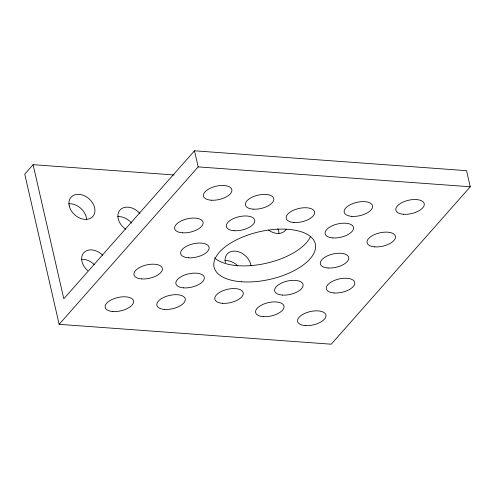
<?xml version="1.0" encoding="UTF-8"?>
<svg xmlns="http://www.w3.org/2000/svg" width="495" height="495" viewBox="0 0 495 495"><rect width="100%" height="100%" fill="white"/><g stroke="black" fill="none" stroke-linecap="round" stroke-linejoin="round"><path stroke-width="0.74" d="M33.091 164.668L24.75 174.116L59.152 324.33L331.235 344.204L470.25 186.763L466.562 170.67L194.479 150.796L63.806 298.788L33.091 164.668L174.141 174.976M59.152 324.33L198.167 166.889L470.25 186.763M194.479 150.796L198.167 166.889M81.496 259.349A14.547 10.748 41.4 0 1 94.378 264.701M117.742 216.618A14.547 10.748 41.4 0 1 131.651 223.09M224.922 260.587A14.547 10.748 41.4 0 1 237.804 265.939M277.806 228.665A14.547 10.748 41.4 0 1 278.976 233.238M68.774 203.798A14.547 10.748 41.4 0 1 86.606 219.823M310.551 236.48A51.944 24.385 -12.9 0 1 265.679 263.402A51.944 24.385 -12.9 0 1 214.471 257.759M87.708 270.61A14.547 10.748 41.4 0 1 84.026 252.493A14.547 10.748 41.4 0 1 102.719 255.253M125.761 229.265A14.547 10.748 41.4 0 1 120.081 209.96A14.547 10.748 41.4 0 1 139.992 213.642M225.386 262.721A14.547 10.748 41.4 0 1 235.88 251.194A14.547 10.748 41.4 0 1 251.008 265.877M286.147 229.272A14.547 10.748 41.4 0 1 268.562 230.057M351.871 216.358A14.547 6.831 -12.9 0 0 372.599 206.137A14.547 6.831 -12.9 0 0 350.608 204.534A14.547 6.831 -12.9 0 0 351.871 216.358M253.112 209.144A14.547 6.831 -12.9 0 0 273.834 198.922A14.547 6.831 -12.9 0 0 251.844 197.319A14.547 6.831 -12.9 0 0 253.112 209.144M374.771 246.863A14.547 6.831 -12.9 0 0 395.499 236.647A14.547 6.831 -12.9 0 0 373.502 235.038A14.547 6.831 -12.9 0 0 374.771 246.863M182.377 232.811A14.547 6.831 -12.9 0 0 203.105 222.595A14.547 6.831 -12.9 0 0 181.108 220.987A14.547 6.831 -12.9 0 0 182.377 232.811M241.535 281.785A51.944 24.385 -12.9 0 0 315.556 245.297A51.944 24.385 -12.9 0 0 237.012 239.561A51.944 24.385 -12.9 0 0 241.535 281.785M332.826 237.928A14.547 6.831 -12.9 0 0 353.548 227.712A14.547 6.831 -12.9 0 0 331.557 226.104A14.547 6.831 -12.9 0 0 332.826 237.928M211.167 200.203A14.547 6.831 -12.9 0 0 231.889 189.987A14.547 6.831 -12.9 0 0 209.899 188.385A14.547 6.831 -12.9 0 0 211.167 200.203M403.561 214.261A14.547 6.831 -12.9 0 0 424.283 204.039A14.547 6.831 -12.9 0 0 402.293 202.436A14.547 6.831 -12.9 0 0 403.561 214.261M305.267 325.58A14.547 6.831 -12.9 0 0 325.988 315.365A14.547 6.831 -12.9 0 0 303.998 313.762A14.547 6.831 -12.9 0 0 305.267 325.58M112.872 311.528A14.547 6.831 -12.9 0 0 133.594 301.313A14.547 6.831 -12.9 0 0 111.604 299.704A14.547 6.831 -12.9 0 0 112.872 311.528M164.557 309.431A14.547 6.831 -12.9 0 0 185.285 299.215A14.547 6.831 -12.9 0 0 163.288 297.606A14.547 6.831 -12.9 0 0 164.557 309.431M263.315 316.645A14.547 6.831 -12.9 0 0 284.043 306.43A14.547 6.831 -12.9 0 0 262.053 304.821A14.547 6.831 -12.9 0 0 263.315 316.645M141.657 278.926A14.547 6.831 -12.9 0 0 162.385 268.705A14.547 6.831 -12.9 0 0 140.394 267.102A14.547 6.831 -12.9 0 0 141.657 278.926M334.051 292.978A14.547 6.831 -12.9 0 0 354.779 282.756A14.547 6.831 -12.9 0 0 332.789 281.154A14.547 6.831 -12.9 0 0 334.051 292.978M328.049 267.993A14.547 6.831 -12.9 0 0 348.777 257.777A14.547 6.831 -12.9 0 0 326.787 256.169A14.547 6.831 -12.9 0 0 328.049 267.993M282.367 295.076A14.547 6.831 -12.9 0 0 303.095 284.86A14.547 6.831 -12.9 0 0 281.098 283.251A14.547 6.831 -12.9 0 0 282.367 295.076M222.533 303.305A14.547 6.831 -12.9 0 0 243.262 293.083A14.547 6.831 -12.9 0 0 221.271 291.481A14.547 6.831 -12.9 0 0 222.533 303.305M183.602 287.861A14.547 6.831 -12.9 0 0 204.33 277.646A14.547 6.831 -12.9 0 0 182.339 276.037A14.547 6.831 -12.9 0 0 183.602 287.861M188.378 257.796A14.547 6.831 -12.9 0 0 209.107 247.574A14.547 6.831 -12.9 0 0 187.11 245.972A14.547 6.831 -12.9 0 0 188.378 257.796M234.061 230.713A14.547 6.831 -12.9 0 0 254.789 220.498A14.547 6.831 -12.9 0 0 232.799 218.889A14.547 6.831 -12.9 0 0 234.061 230.713M293.894 222.484A14.547 6.831 -12.9 0 0 314.622 212.268A14.547 6.831 -12.9 0 0 292.625 210.66A14.547 6.831 -12.9 0 0 293.894 222.484M69.238 205.932A14.547 10.748 41.4 0 0 90.764 218.165A14.547 10.748 41.4 0 0 85.802 196.484A14.547 10.748 41.4 0 0 69.238 205.932"/></g></svg>
